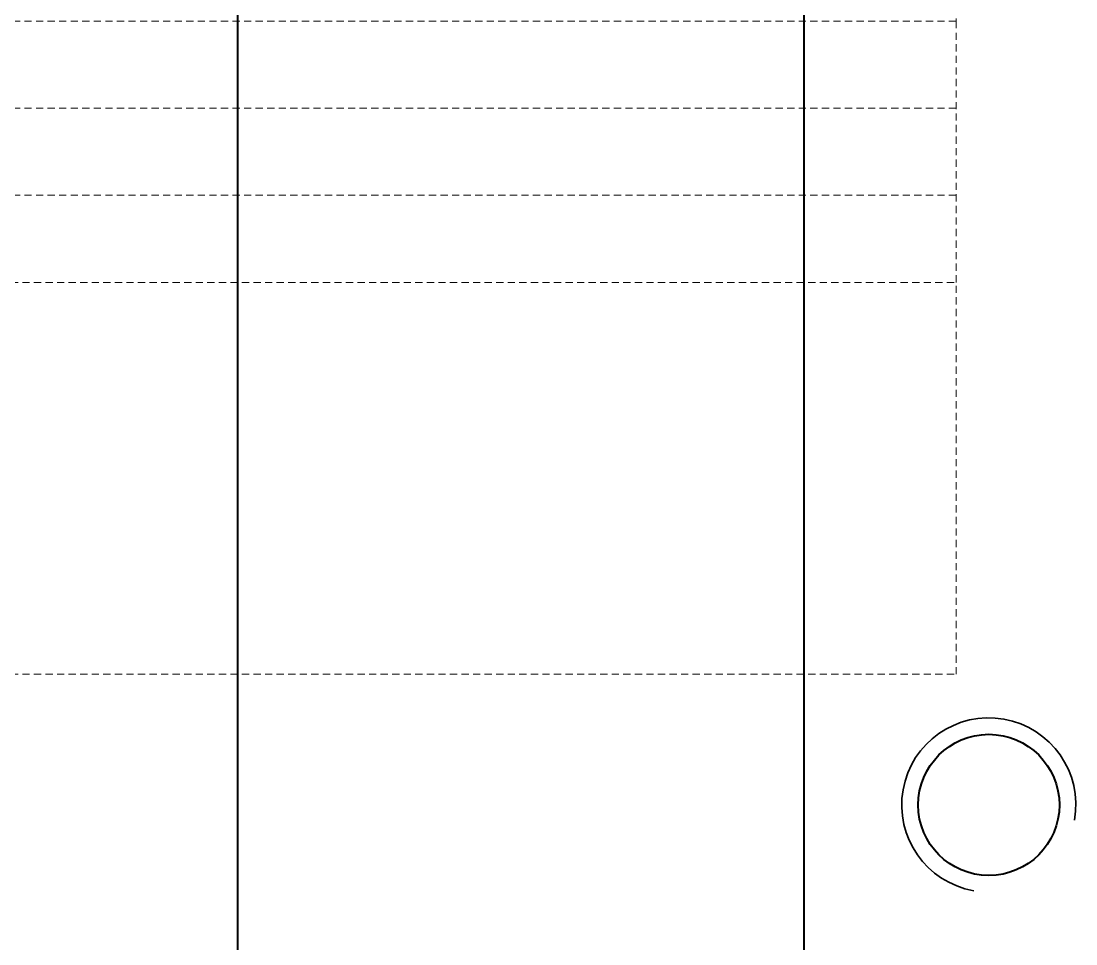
# Model space of a CAD drawing. Header units: inches. Extents: x 6934 to 18973, y 4254 to 7629.
# Drawn here: x 17122.8 to 17147.03, y 4790.26 to 4811.45 of the extents above; entities that cross this region are included whole.
import ezdxf

# ---------------------------------------------------------------- set-up
doc = ezdxf.new("R2010")
doc.units = ezdxf.units.IN
doc.header["$MEASUREMENT"] = 0
doc.linetypes.add('입력 정류부 ASSY$0$DASHED', pattern=[0.2067, 0.1654, -0.0413])
for name, color, linetype, lineweight, true_color in [('입력 정류부 ASSY$0$가려진 것(ISO)', 2, '입력 정류부 ASSY$0$DASHED', 18, 0xffff00), ('입력 정류부 ASSY$0$가려진 좁은 것(ISO)', 2, '입력 정류부 ASSY$0$DASHED', 18, 0xffff00), ('입력 정류부 ASSY$0$가시적인 것(ISO)', 3, 'Continuous', 40, 0x00ff00), ('입력 정류부 ASSY$0$가시적인 좁은 것(ISO)', 3, 'Continuous', 35, 0x00ff00)]:
    doc.layers.add(name, color=color, linetype=linetype, lineweight=lineweight, true_color=true_color)

# ---------------------------------------------------------------- blocks, each defined once
blk = doc.blocks.new('입력 정류부 ASSY')
at = {"layer": '입력 정류부 ASSY$0$가려진 것(ISO)'}
for p, q in [((490.204, 563.44), (490.204, 551.44)), ((490.204, 551.44), (490.204, 549.44)), ((490.204, 549.44), (110.204, 549.44)), ((490.204, 545.44), (490.204, 549.44)), ((490.204, 547.44), (110.204, 547.44)), ((110.204, 545.44), (490.204, 545.44)), ((490.204, 536.44), (490.204, 545.44)), ((110.204, 536.44), (490.204, 536.44))]:
    blk.add_line(p, q, dxfattribs=at)
at = {"layer": '입력 정류부 ASSY$0$가려진 좁은 것(ISO)'}
blk.add_line((490.204, 551.44), (195.204, 551.44), dxfattribs=at)
at = {"layer": '입력 정류부 ASSY$0$가시적인 것(ISO)'}
for p, q in [((473.704, 514.94), (473.704, 562.94)), ((486.704, 562.94), (486.704, 525.94))]:
    blk.add_line(p, q, dxfattribs=at)
blk.add_circle((490.954, 533.44), 1.621, dxfattribs=at)
at = {"layer": '입력 정류부 ASSY$0$가시적인 좁은 것(ISO)'}
blk.add_arc((490.954, 533.44), 2, 350, 260, dxfattribs=at)

msp = doc.modelspace()

# ---------------------------------------------------------------- block references
msp.add_blockref('입력 정류부 ASSY', (16654.075, 4260.012))

doc.saveas('drawing.dxf')
